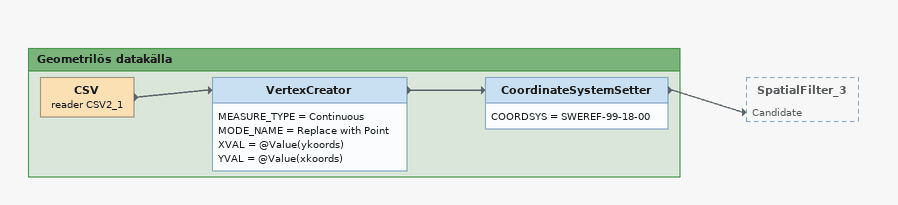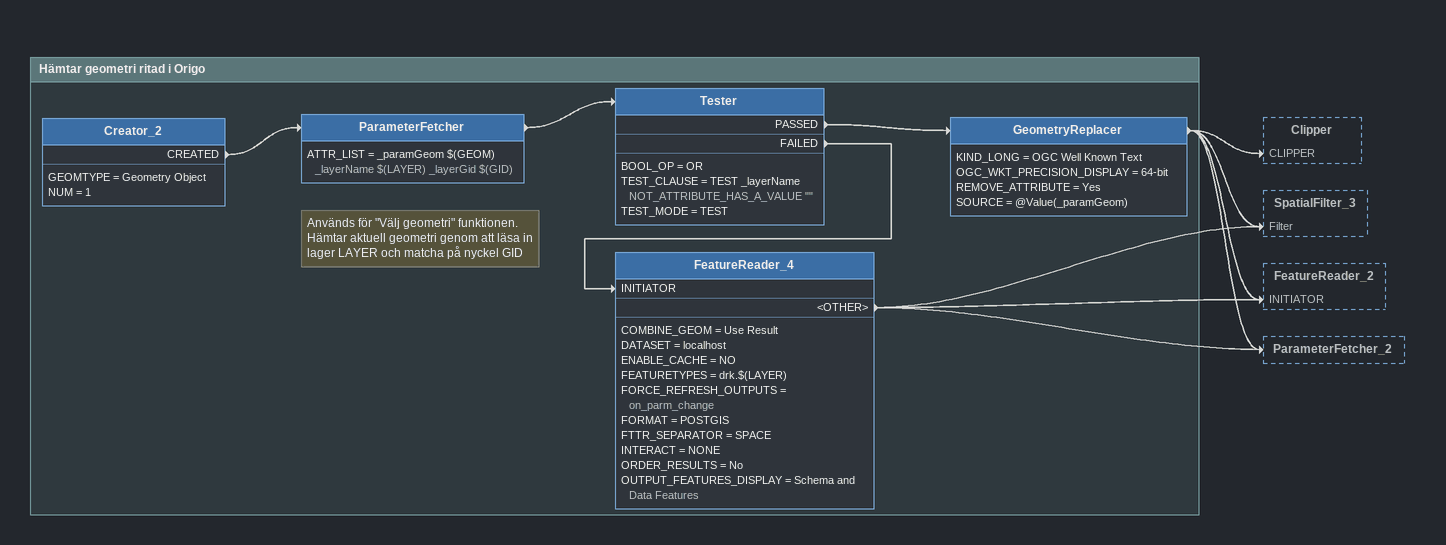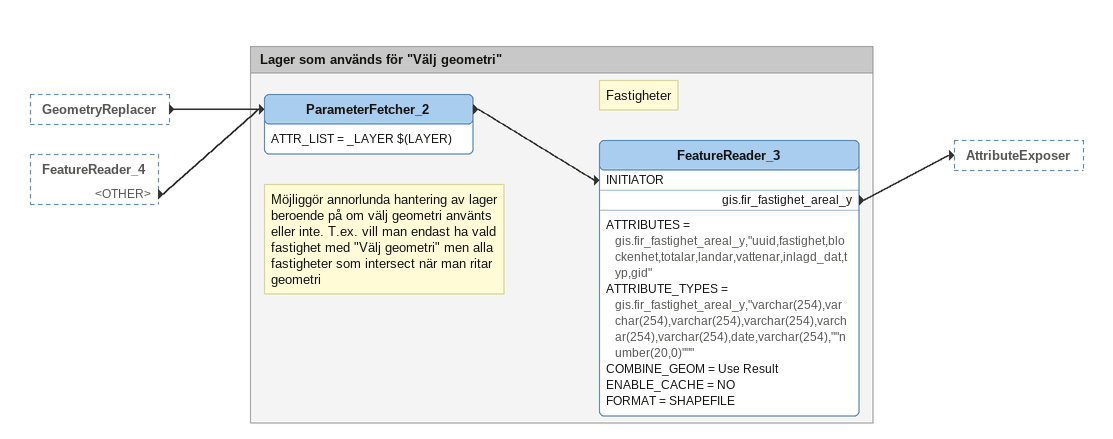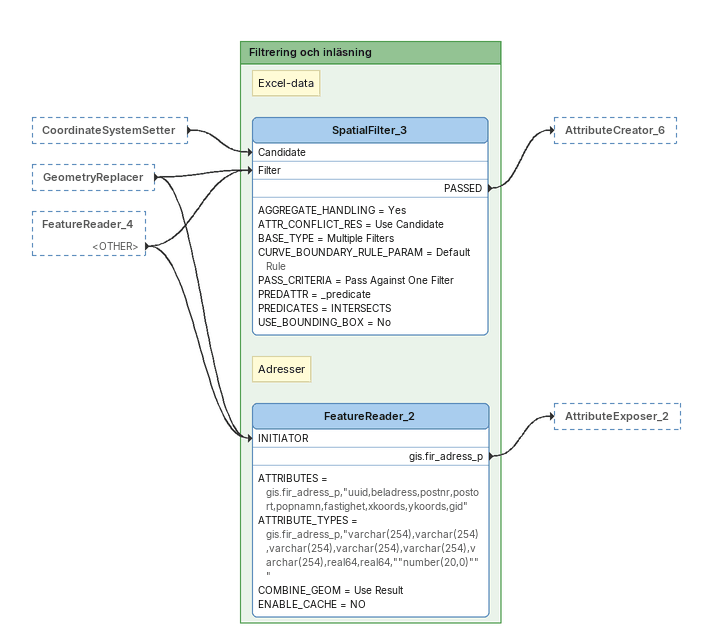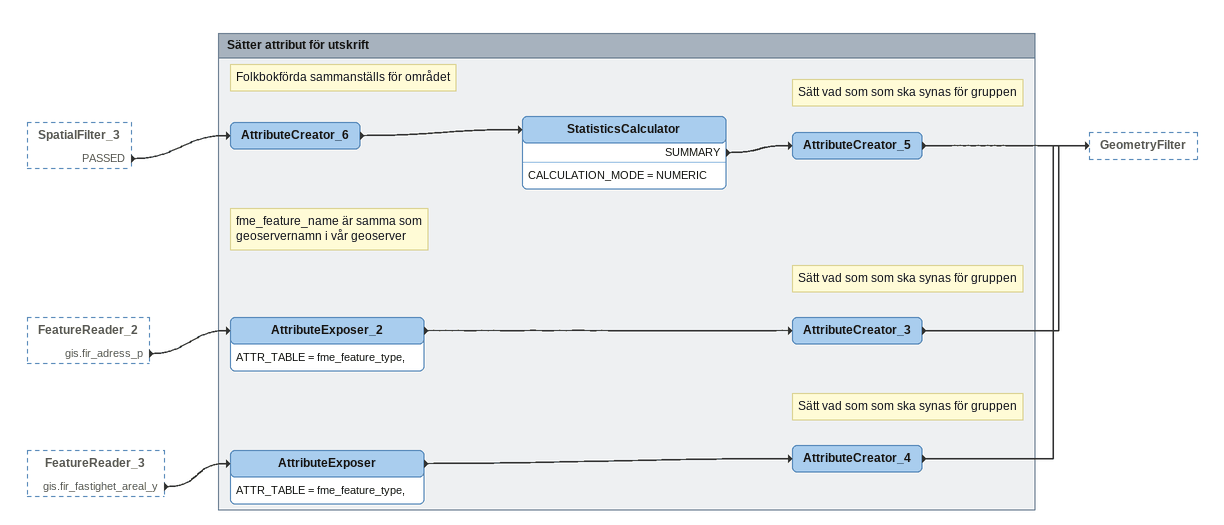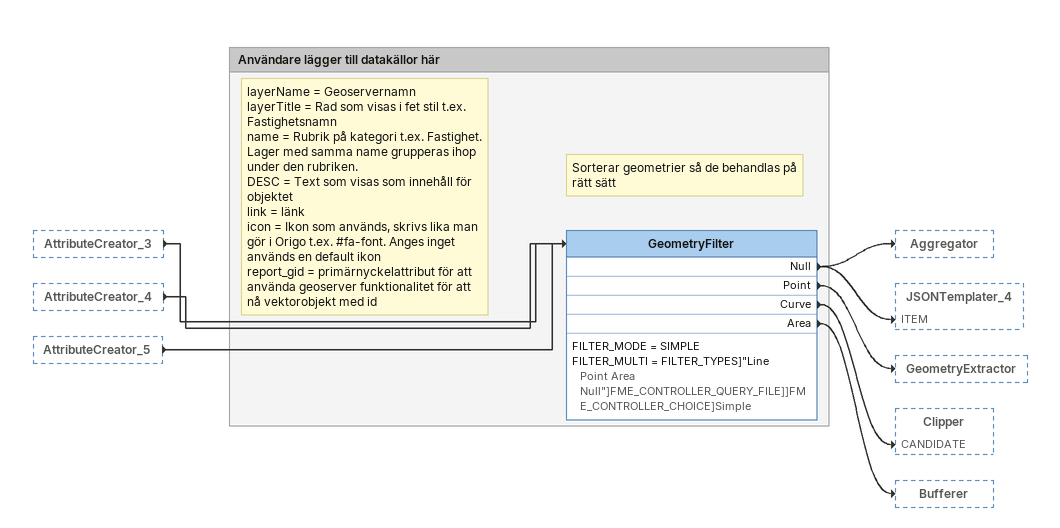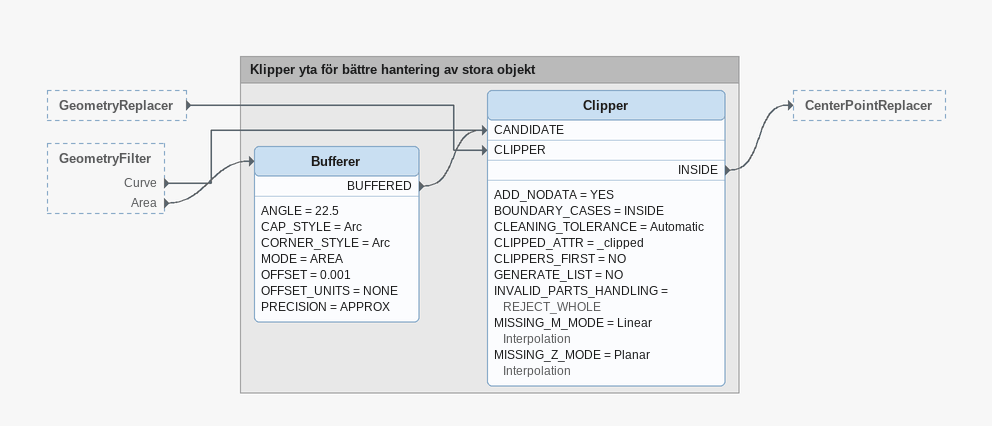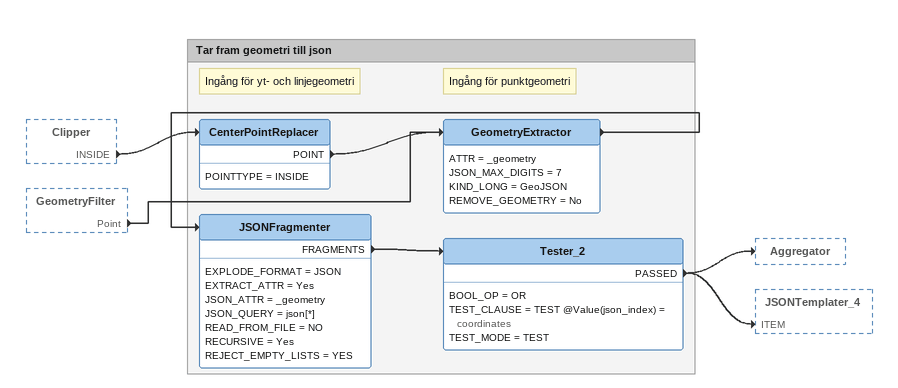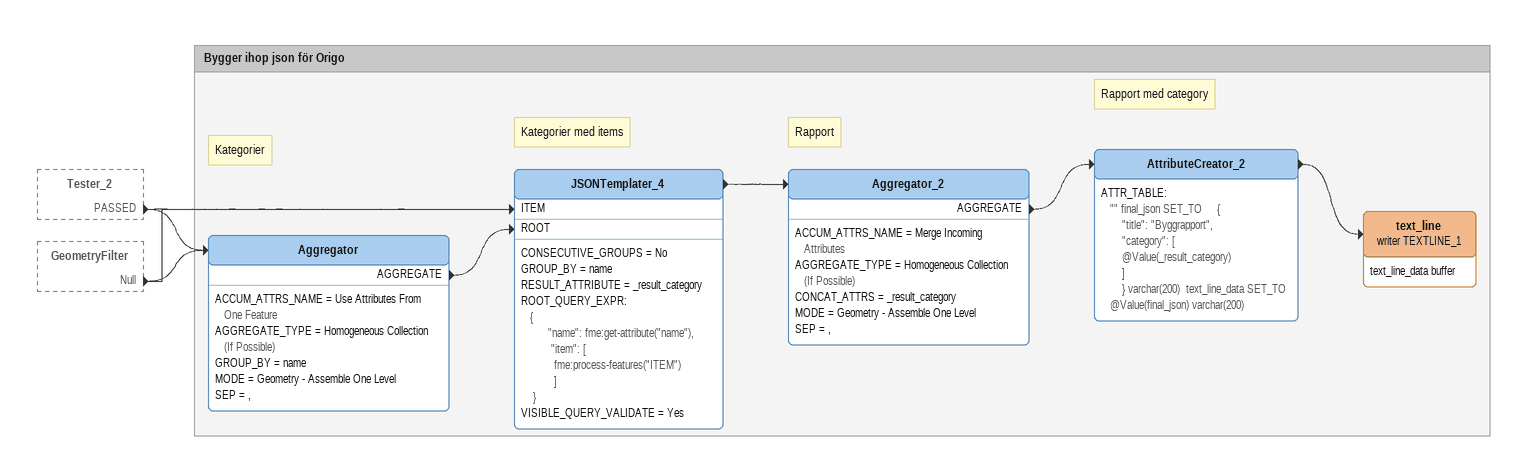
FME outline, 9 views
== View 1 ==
Bookmark: Geometrilös datakälla
CSV (reader CSV2_1)
    -> VertexCreator
VertexCreator
    MEASURE_TYPE = Continuous
    MODE_NAME = Replace with Point
    XVAL = @Value(ykoords)
    YVAL = @Value(xkoords)
    -> CoordinateSystemSetter
CoordinateSystemSetter
    COORDSYS = SWEREF-99-18-00
    -> SpatialFilter_3 [Candidate]

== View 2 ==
Bookmark: Hämtar geometri ritad i Origo
Creator_2
    GEOMTYPE = Geometry Object
    NUM = 1
    CREATED -> ParameterFetcher
ParameterFetcher
    ATTR_LIST = _paramGeom $(GEOM) _layerName $(LAYER) _layerGid $(GID)
    -> Tester
Tester
    BOOL_OP = OR
    TEST_CLAUSE = TEST _layerName NOT_ATTRIBUTE_HAS_A_VALUE ""
    TEST_MODE = TEST
    PASSED -> GeometryReplacer
    FAILED -> FeatureReader_4 [INITIATOR]
GeometryReplacer
    KIND_LONG = OGC Well Known Text
    OGC_WKT_PRECISION_DISPLAY = 64-bit
    REMOVE_ATTRIBUTE = Yes
    SOURCE = @Value(_paramGeom)
    -> Clipper [CLIPPER]
    -> SpatialFilter_3 [Filter]
    -> FeatureReader_2 [INITIATOR]
    -> ParameterFetcher_2
Note: Används för "Välj geometri" funktionen. / Hämtar aktuell geometri genom att läsa in lager LAYER och matcha på nyckel GID
FeatureReader_4
    COMBINE_GEOM = Use Result
    DATASET = localhost
    ENABLE_CACHE = NO
    FEATURETYPES = drk.$(LAYER)
    FORCE_REFRESH_OUTPUTS = on_parm_change
    FORMAT = POSTGIS
    FTTR_SEPARATOR = SPACE
    INTERACT = NONE
    ORDER_RESULTS = No
    OUTPUT_FEATURES_DISPLAY = Schema and Data Features
    <OTHER> -> SpatialFilter_3 [Filter]
    <OTHER> -> FeatureReader_2 [INITIATOR]
    <OTHER> -> ParameterFetcher_2

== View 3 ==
GeometryReplacer [outside]
    -> ParameterFetcher_2
FeatureReader_4 [outside]
    <OTHER> -> ParameterFetcher_2

Bookmark: Lager som används för "Välj geometri"
ParameterFetcher_2
    ATTR_LIST = _LAYER $(LAYER)
    -> FeatureReader_3 [INITIATOR]
Note: Möjliggör annorlunda hantering av lager beroende på om välj geometri använts eller inte. T.ex. vill man endast ha vald fastighet med "Välj geometri" men alla fastigheter som intersect när man ritar geometri
Note: Fastigheter
FeatureReader_3
    ATTRIBUTES = gis.fir_fastighet_areal_y,"uuid,fastighet,blockenhet,totalar,landar,vattenar,inlagd_dat,typ,gid"
    ATTRIBUTE_TYPES = gis.fir_fastighet_areal_y,"varchar(254),varchar(254),varchar(254),varchar(254),varchar(254),varchar(254),date,varchar(254),""number(20,0)"""
    COMBINE_GEOM = Use Result
    ENABLE_CACHE = NO
    FORMAT = SHAPEFILE
    gis.fir_fastighet_areal_y -> AttributeExposer

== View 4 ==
CoordinateSystemSetter [outside]
    -> SpatialFilter_3 [Candidate]
GeometryReplacer [outside]
    -> SpatialFilter_3 [Filter]
    -> FeatureReader_2 [INITIATOR]
FeatureReader_4 [outside]
    <OTHER> -> SpatialFilter_3 [Filter]
    <OTHER> -> FeatureReader_2 [INITIATOR]

Bookmark: Filtrering och inläsning
Note: Excel-data
SpatialFilter_3
    AGGREGATE_HANDLING = Yes
    ATTR_CONFLICT_RES = Use Candidate
    BASE_TYPE = Multiple Filters
    CURVE_BOUNDARY_RULE_PARAM = Default Rule
    PASS_CRITERIA = Pass Against One Filter
    PREDATTR = _predicate
    PREDICATES = INTERSECTS
    USE_BOUNDING_BOX = No
    PASSED -> AttributeCreator_6
Note: Adresser
FeatureReader_2
    ATTRIBUTES = gis.fir_adress_p,"uuid,beladress,postnr,postort,popnamn,fastighet,xkoords,ykoords,gid"
    ATTRIBUTE_TYPES = gis.fir_adress_p,"varchar(254),varchar(254),varchar(254),varchar(254),varchar(254),varchar(254),real64,real64,""number(20,0)"""
    COMBINE_GEOM = Use Result
    ENABLE_CACHE = NO
    gis.fir_adress_p -> AttributeExposer_2

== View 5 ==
SpatialFilter_3 [outside]
    PASSED -> AttributeCreator_6
FeatureReader_2 [outside]
    gis.fir_adress_p -> AttributeExposer_2
FeatureReader_3 [outside]
    gis.fir_fastighet_areal_y -> AttributeExposer

Bookmark: Sätter attribut för utskrift
Note: Folkbokförda sammanställs för området
Note: fme_feature_name är samma som geoservernamn i vår geoserver
AttributeCreator_6
    -> StatisticsCalculator
StatisticsCalculator
    CALCULATION_MODE = NUMERIC
    SUMMARY -> AttributeCreator_5
Note: Sätt vad som som ska synas för gruppen
AttributeCreator_5
    -> GeometryFilter
AttributeExposer_2
    ATTR_TABLE = fme_feature_type,
    -> AttributeCreator_3
Note: Sätt vad som som ska synas för gruppen
AttributeCreator_3
    -> GeometryFilter
AttributeExposer
    ATTR_TABLE = fme_feature_type,
    -> AttributeCreator_4
Note: Sätt vad som som ska synas för gruppen
AttributeCreator_4
    -> GeometryFilter

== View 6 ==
AttributeCreator_3 [outside]
    -> GeometryFilter
AttributeCreator_4 [outside]
    -> GeometryFilter
AttributeCreator_5 [outside]
    -> GeometryFilter

Bookmark: Användare lägger till datakällor här
Note: layerName = Geoservernamn / layerTitle = Rad som visas i fet stil t.ex. Fastighetsnamn / name = Rubrik på kategori t.ex. Fastighet. Lager med samma name grupperas ihop under den rubriken. / DESC = Text som visas som innehåll för objektet / link = länk / icon = Ikon som används, skrivs lika man gör i Origo t.ex. #fa-font. Anges inget används en default ikon / report_gid = primärnyckelattribut för att använda geoserver funktionalitet för att nå vektorobjekt med id
Note: Sorterar geometrier så de behandlas på rätt sätt
GeometryFilter
    FILTER_MODE = SIMPLE
    FILTER_MULTI = FILTER_TYPES]"Line Point Area Null"]FME_CONTROLLER_QUERY_FILE]]FME_CONTROLLER_CHOICE]Simple
    Null -> Aggregator
    Null -> JSONTemplater_4 [ITEM]
    Point -> GeometryExtractor
    Curve -> Clipper [CANDIDATE]
    Area -> Bufferer

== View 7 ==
GeometryReplacer [outside]
    -> Clipper [CLIPPER]
GeometryFilter [outside]
    Curve -> Clipper [CANDIDATE]
    Area -> Bufferer

Bookmark: Klipper yta för bättre hantering av stora objekt
Bufferer
    ANGLE = 22.5
    CAP_STYLE = Arc
    CORNER_STYLE = Arc
    MODE = AREA
    OFFSET = 0.001
    OFFSET_UNITS = NONE
    PRECISION = APPROX
    BUFFERED -> Clipper [CANDIDATE]
Clipper
    ADD_NODATA = YES
    BOUNDARY_CASES = INSIDE
    CLEANING_TOLERANCE = Automatic
    CLIPPED_ATTR = _clipped
    CLIPPERS_FIRST = NO
    GENERATE_LIST = NO
    INVALID_PARTS_HANDLING = REJECT_WHOLE
    MISSING_M_MODE = Linear Interpolation
    MISSING_Z_MODE = Planar Interpolation
    INSIDE -> CenterPointReplacer

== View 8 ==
Clipper [outside]
    INSIDE -> CenterPointReplacer
GeometryFilter [outside]
    Point -> GeometryExtractor

Bookmark: Tar fram geometri till json
Note: Ingång för yt- och linjegeometri
CenterPointReplacer
    POINTTYPE = INSIDE
    POINT -> GeometryExtractor
Note: Ingång för punktgeometri
GeometryExtractor
    ATTR = _geometry
    JSON_MAX_DIGITS = 7
    KIND_LONG = GeoJSON
    REMOVE_GEOMETRY = No
    -> JSONFragmenter
JSONFragmenter
    EXPLODE_FORMAT = JSON
    EXTRACT_ATTR = Yes
    JSON_ATTR = _geometry
    JSON_QUERY = json[*]
    READ_FROM_FILE = NO
    RECURSIVE = Yes
    REJECT_EMPTY_LISTS = YES
    FRAGMENTS -> Tester_2
Tester_2
    BOOL_OP = OR
    TEST_CLAUSE = TEST @Value(json_index) = coordinates
    TEST_MODE = TEST
    PASSED -> Aggregator
    PASSED -> JSONTemplater_4 [ITEM]

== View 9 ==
Tester_2 [outside]
    PASSED -> Aggregator
    PASSED -> JSONTemplater_4 [ITEM]
GeometryFilter [outside]
    Null -> Aggregator
    Null -> JSONTemplater_4 [ITEM]

Bookmark: Bygger ihop json för Origo
Note: Kategorier
Aggregator
    ACCUM_ATTRS_NAME = Use Attributes From One Feature
    AGGREGATE_TYPE = Homogeneous Collection (If Possible)
    GROUP_BY = name
    MODE = Geometry - Assemble One Level
    SEP = ,
    AGGREGATE -> JSONTemplater_4 [ROOT]
Note: Kategorier med items
JSONTemplater_4
    CONSECUTIVE_GROUPS = No
    GROUP_BY = name
    RESULT_ATTRIBUTE = _result_category
    ROOT_QUERY_EXPR:
      {
            "name": fme:get-attribute("name"),
             "item": [
              fme:process-features("ITEM")
              ]
       }
    VISIBLE_QUERY_VALIDATE = Yes
    -> Aggregator_2
Note: Rapport
Aggregator_2
    ACCUM_ATTRS_NAME = Merge Incoming Attributes
    AGGREGATE_TYPE = Homogeneous Collection (If Possible)
    CONCAT_ATTRS = _result_category
    MODE = Geometry - Assemble One Level
    SEP = ,
    AGGREGATE -> AttributeCreator_2
Note: Rapport med category
AttributeCreator_2
    ATTR_TABLE:
      "" final_json SET_TO 	{
          "title": "Byggrapport",
      	"category": [
          @Value(_result_category)
          ]
          } varchar(200)  text_line_data SET_TO @Value(final_json) varchar(200)
    -> text_line (writer TEXTLINE_1)
text_line (writer TEXTLINE_1)
    attributes: text_line_data buffer
